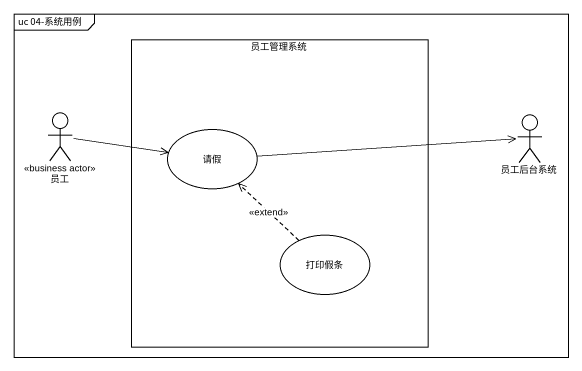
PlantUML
@startuml
mainframe uc 04-系统用例
rectangle 员工管理系统 {
  usecase 请假
  usecase 打印假条
}
actor 员工 <<business actor>>
actor 员工后台系统
员工 -right-> 请假
请假 -right-> 员工后台系统
打印假条 .up.> 请假 : <<extend>>
@enduml
